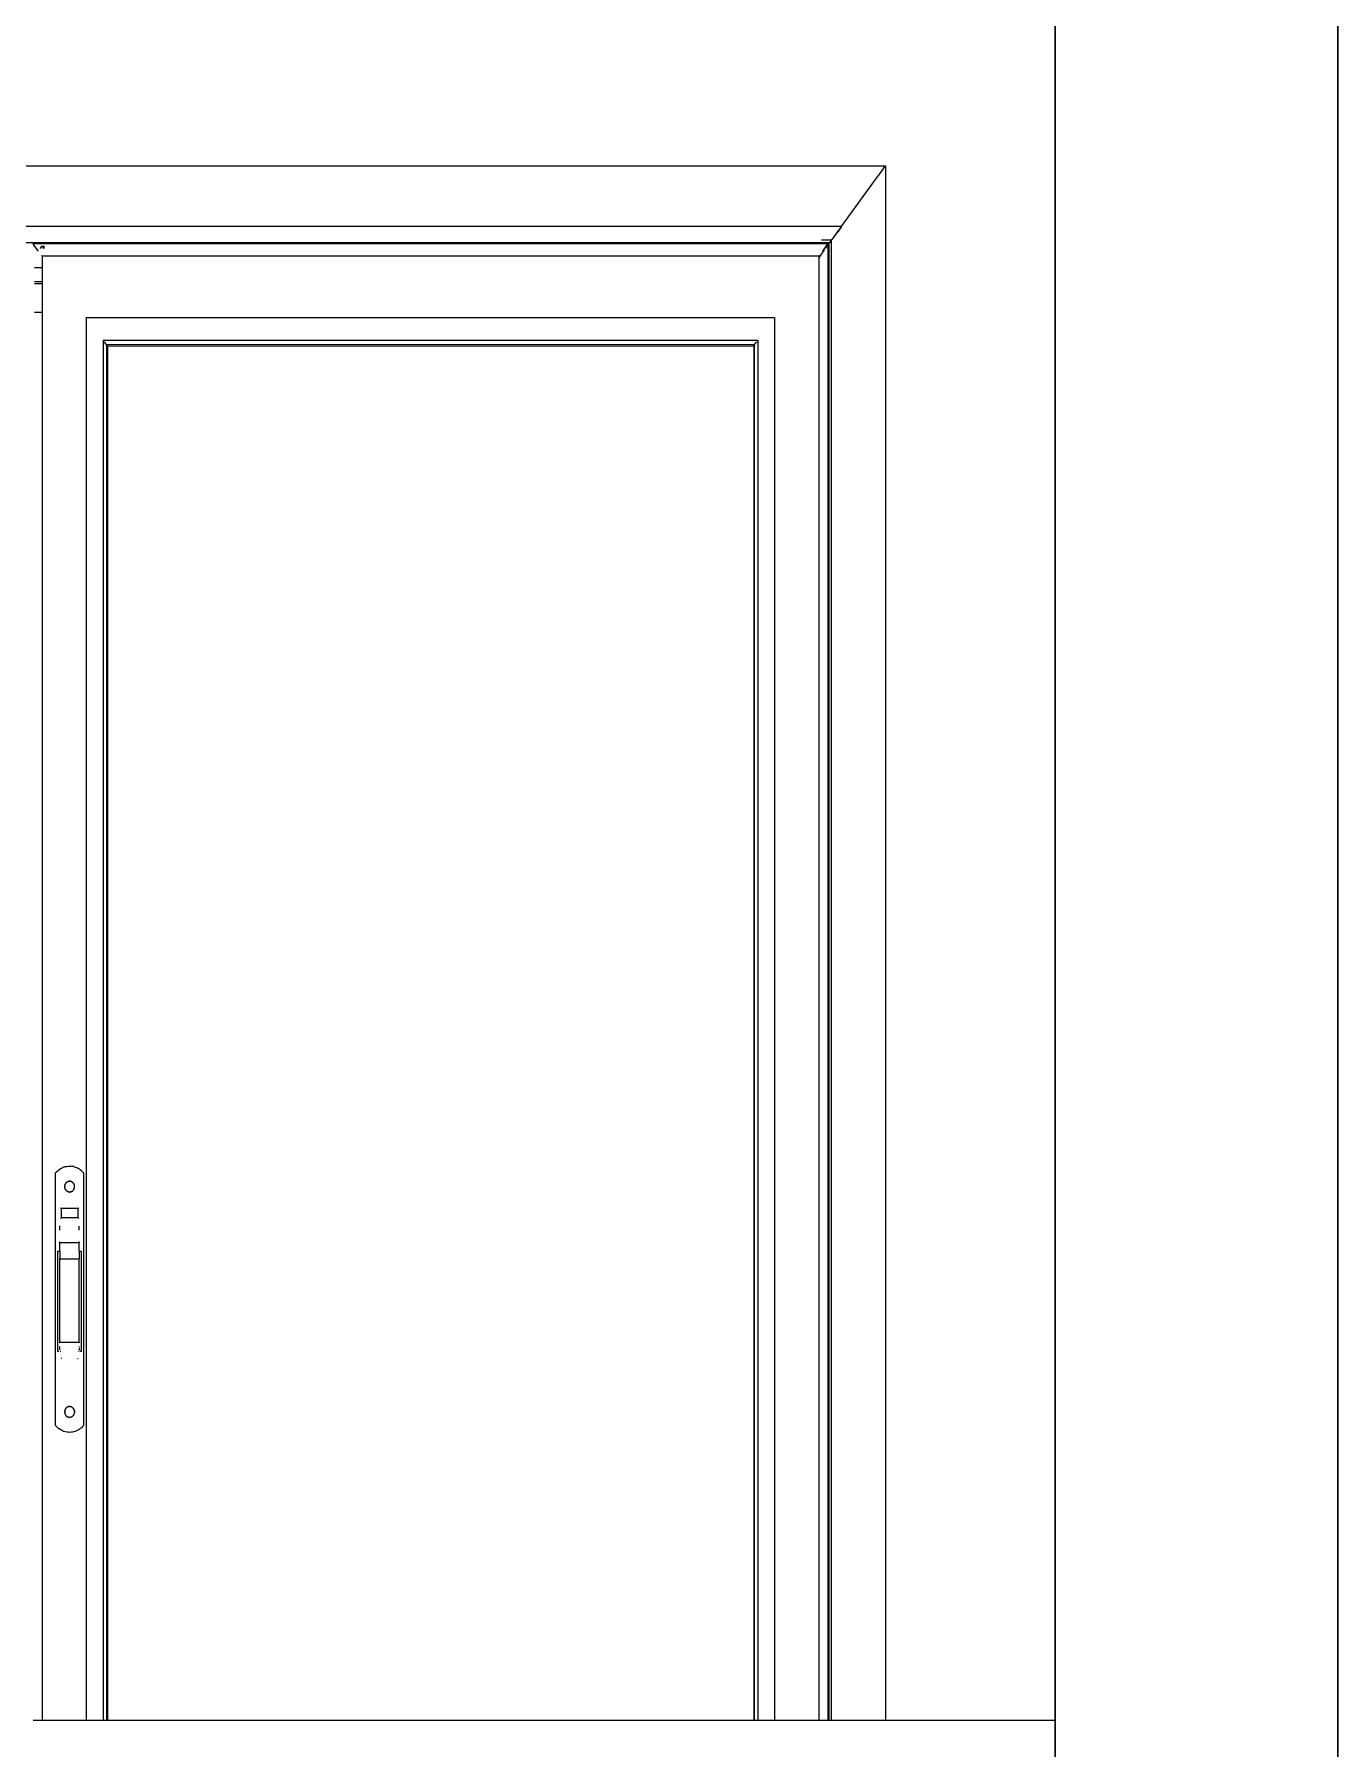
# Model space of a CAD drawing. Header units: inches. Extents: x 5914 to 162157, y -20538 to 282354.
# Drawn here: x 153858.9 to 153903.1, y -20133.2 to -20075.2 of the extents above; entities that cross this region are included whole.
import ezdxf

# ---------------------------------------------------------------- set-up
doc = ezdxf.new("R2010")
doc.units = ezdxf.units.IN
doc.header["$MEASUREMENT"] = 0
doc.layers.add('DOOR-WIN RA', color=3, linetype='Continuous', lineweight=20)
doc.layers.add('ELE1 RA', color=1, linetype='Continuous', lineweight=30)

# ---------------------------------------------------------------- blocks, each defined once
blk = doc.blocks.new('SKBVVL')
at = {"layer": 'DOOR-WIN RA'}
for p, q in [((154032.748, -15697.259), (153972.775, -15697.257)), ((154032.527, -15697.561), (154032.636, -15697.412)), ((154032.636, -15697.412), (154032.645, -15697.4)), ((154032.645, -15697.4), (154032.735, -15697.276)), ((154032.736, -15697.275), (154032.735, -15697.276)), ((154032.736, -15697.275), (154032.741, -15697.269)), ((154032.741, -15697.269), (154032.744, -15697.265)), ((154032.747, -15697.26), (154032.744, -15697.264)), ((154032.744, -15697.265), (154032.744, -15697.264)), ((154032.747, -15697.26), (154032.748, -15697.259)), ((154032.748, -15697.259), (154032.749, -15697.257)), ((154032.76, -15697.257), (154032.749, -15697.257)), ((154032.76, -15752.257), (154032.76, -15697.257)), ((154031.179, -15699.41), (154032.496, -15697.604)), ((154032.496, -15697.604), (154032.502, -15697.596)), ((154032.502, -15697.596), (154032.521, -15697.57)), ((154032.521, -15697.57), (154032.524, -15697.566)), ((154032.524, -15697.565), (154032.526, -15697.562)), ((154032.524, -15697.566), (154032.524, -15697.565)), ((154032.526, -15697.562), (154032.527, -15697.561)), ((154031.173, -15699.4), (153974.351, -15699.4)), ((154030.836, -15699.897), (154031.065, -15699.586)), ((154030.851, -15699.86), (154030.852, -15699.858)), ((154030.852, -15699.858), (154030.854, -15699.856)), ((154030.854, -15699.856), (154030.855, -15699.853)), ((154030.855, -15699.853), (154030.857, -15699.852)), ((154030.857, -15699.852), (154030.859, -15699.848)), ((154030.859, -15699.848), (154030.864, -15699.842)), ((154030.866, -15699.839), (154030.864, -15699.842)), ((154030.87, -15699.834), (154030.866, -15699.839)), ((154030.871, -15699.832), (154030.87, -15699.834)), ((154030.872, -15699.831), (154030.871, -15699.832)), ((154030.875, -15699.827), (154030.872, -15699.831)), ((154030.876, -15699.826), (154030.875, -15699.827)), ((154030.877, -15699.824), (154030.876, -15699.826)), ((154030.877, -15699.824), (154030.879, -15699.822)), ((154030.879, -15699.822), (154030.88, -15699.82)), ((154030.88, -15699.82), (154030.881, -15699.819)), ((154030.881, -15699.819), (154030.882, -15699.817)), ((154030.882, -15699.817), (154030.885, -15699.813)), ((154030.885, -15699.813), (154030.886, -15699.811)), ((154030.922, -15699.762), (154030.886, -15699.811)), ((154030.922, -15699.762), (154030.924, -15699.759)), ((154030.924, -15699.759), (154030.927, -15699.756)), ((154030.927, -15699.756), (154030.935, -15699.744)), ((154030.935, -15699.744), (154030.943, -15699.733)), ((154030.943, -15699.733), (154030.947, -15699.728)), ((154030.947, -15699.728), (154030.952, -15699.721)), ((154030.952, -15699.721), (154030.955, -15699.716)), ((154030.955, -15699.716), (154030.958, -15699.713)), ((154030.958, -15699.713), (154030.959, -15699.712)), ((154030.959, -15699.712), (154030.96, -15699.71)), ((154030.963, -15699.705), (154030.96, -15699.71)), ((154030.965, -15699.704), (154030.963, -15699.705)), ((154030.965, -15699.704), (154030.971, -15699.696)), ((154030.972, -15699.694), (154030.971, -15699.696)), ((154030.973, -15699.692), (154030.972, -15699.694)), ((154030.978, -15699.685), (154030.973, -15699.692)), ((154030.984, -15699.677), (154030.978, -15699.685)), ((154031.046, -15699.592), (154030.984, -15699.677)), ((154031.046, -15699.592), (154031.047, -15699.591)), ((154031.047, -15699.591), (154031.048, -15699.59)), ((154031.048, -15699.59), (154031.049, -15699.589)), ((154031.049, -15699.587), (154031.051, -15699.586)), ((154031.049, -15699.589), (154031.049, -15699.587)), ((154031.051, -15699.585), (154031.054, -15699.581)), ((154031.051, -15699.586), (154031.051, -15699.585)), ((154031.052, -15699.565), (154031.064, -15699.562)), ((154031.054, -15699.581), (154031.056, -15699.579)), ((154031.056, -15699.578), (154031.058, -15699.576)), ((154031.056, -15699.579), (154031.056, -15699.578)), ((154031.058, -15699.576), (154031.06, -15699.573)), ((154031.06, -15699.573), (154031.061, -15699.572)), ((154031.061, -15699.572), (154031.071, -15699.558)), ((154031.071, -15699.558), (154031.064, -15699.562)), ((154031.065, -15699.586), (154031.066, -15699.584)), ((154031.183, -15699.423), (154031.066, -15699.584)), ((154031.071, -15699.558), (154031.067, -15699.568)), ((154031.067, -15699.572), (154031.067, -15699.568)), ((154031.072, -15699.556), (154031.071, -15699.558)), ((154031.074, -15699.554), (154031.072, -15699.556)), ((154031.074, -15699.554), (154031.076, -15699.551)), ((154031.076, -15699.551), (154031.077, -15699.549)), ((154031.077, -15699.549), (154031.082, -15699.543)), ((154031.082, -15699.543), (154031.091, -15699.53)), ((154031.097, -15699.522), (154031.091, -15699.53)), ((154031.104, -15699.513), (154031.097, -15699.522)), ((154031.104, -15699.513), (154031.108, -15699.507)), ((154031.108, -15699.507), (154031.115, -15699.498)), ((154031.115, -15699.498), (154031.129, -15699.478)), ((154031.159, -15699.438), (154031.129, -15699.478)), ((154031.167, -15699.426), (154031.159, -15699.438)), ((154031.167, -15699.426), (154031.17, -15699.422)), ((154031.17, -15699.422), (154031.173, -15699.418)), ((154031.173, -15699.4), (154031.181, -15699.402)), ((154031.175, -15699.415), (154031.173, -15699.418)), ((154031.175, -15699.415), (154031.178, -15699.411)), ((154031.178, -15699.411), (154031.179, -15699.41)), ((154031.179, -15699.41), (154031.181, -15699.402)), ((154031.184, -15699.407), (154031.179, -15699.41)), ((154031.186, -15699.419), (154031.183, -15699.423)), ((154031.184, -15699.407), (154031.186, -15699.419)), ((153974.758, -15699.957), (154030.766, -15699.957)), ((154002.557, -15699.975), (154002.967, -15699.975)), ((154030.718, -15700.014), (154002.586, -15700.015)), ((154002.769, -15700.266), (154002.586, -15700.015)), ((154002.893, -15700.076), (154002.82, -15700.177)), ((154002.902, -15700.448), (154002.878, -15700.416)), ((154030.401, -15700.448), (154002.902, -15700.448)), ((154002.902, -15700.448), (154002.902, -15700.859)), ((154002.938, -15700.177), (154002.938, -15700.076)), ((154002.967, -15699.975), (154002.948, -15700.001)), ((154002.967, -15699.975), (154002.967, -15700.001)), ((154002.967, -15699.975), (154030.746, -15699.975)), ((154002.967, -15700.076), (154002.967, -15700.177)), ((154030.585, -15700.224), (154030.401, -15700.476)), ((154030.425, -15700.416), (154030.401, -15700.448)), ((154030.401, -15700.476), (154030.401, -15700.448)), ((154030.821, -15699.88), (154030.489, -15699.88)), ((154030.535, -15700.266), (154030.718, -15700.014)), ((154030.718, -15700.042), (154030.627, -15700.167)), ((154030.746, -15699.975), (154030.718, -15700.014)), ((154030.718, -15700.042), (154030.746, -15700.003)), ((154030.718, -15700.014), (154030.718, -15700.042)), ((154030.718, -15700.042), (154030.718, -15752.257)), ((154030.746, -15699.975), (154030.746, -15700.003)), ((154030.746, -15700.003), (154030.752, -15699.995)), ((154030.746, -15700.003), (154030.746, -15752.257)), ((154030.752, -15699.995), (154030.755, -15699.991)), ((154030.755, -15699.991), (154030.76, -15699.984)), ((154030.762, -15699.982), (154030.76, -15699.984)), ((154030.763, -15699.981), (154030.762, -15699.982)), ((154030.764, -15699.979), (154030.763, -15699.981)), ((154030.764, -15699.979), (154030.777, -15699.961)), ((154030.766, -15699.957), (154030.778, -15699.955)), ((154030.777, -15699.961), (154030.787, -15699.948)), ((154030.778, -15699.955), (154030.787, -15699.948)), ((154030.781, -15699.96), (154030.779, -15699.976)), ((154030.782, -15699.972), (154030.779, -15699.976)), ((154030.781, -15699.96), (154030.787, -15699.948)), ((154030.791, -15699.961), (154030.782, -15699.972)), ((154030.787, -15699.947), (154030.788, -15699.946)), ((154030.787, -15699.948), (154030.787, -15699.947)), ((154030.788, -15699.946), (154030.792, -15699.941)), ((154030.791, -15699.961), (154030.836, -15699.901)), ((154030.796, -15699.935), (154030.792, -15699.94)), ((154030.792, -15699.94), (154030.792, -15699.941)), ((154030.799, -15699.931), (154030.796, -15699.935)), ((154030.799, -15699.931), (154030.806, -15699.921)), ((154030.807, -15699.92), (154030.806, -15699.921)), ((154030.812, -15699.913), (154030.807, -15699.92)), ((154030.813, -15699.911), (154030.812, -15699.913)), ((154030.814, -15699.91), (154030.813, -15699.911)), ((154030.816, -15699.907), (154030.814, -15699.91)), ((154030.817, -15699.906), (154030.816, -15699.907)), ((154030.82, -15699.902), (154030.817, -15699.906)), ((154030.822, -15699.899), (154030.82, -15699.902)), ((154030.821, -15699.88), (154030.834, -15699.877)), ((154030.832, -15699.885), (154030.822, -15699.899)), ((154030.834, -15699.882), (154030.832, -15699.885)), ((154030.834, -15699.877), (154030.842, -15699.871)), ((154030.842, -15699.871), (154030.834, -15699.882)), ((154030.836, -15699.897), (154030.838, -15699.883)), ((154030.836, -15699.901), (154030.836, -15699.897)), ((154030.836, -15699.901), (154030.836, -15752.257)), ((154030.838, -15699.883), (154030.842, -15699.871)), ((154030.842, -15699.871), (154030.844, -15699.869)), ((154030.845, -15699.867), (154030.844, -15699.869)), ((154030.847, -15699.865), (154030.845, -15699.867)), ((154030.848, -15699.864), (154030.847, -15699.865)), ((154030.849, -15699.862), (154030.848, -15699.864)), ((154030.849, -15699.862), (154030.85, -15699.861)), ((154030.85, -15699.861), (154030.851, -15699.86)), ((154002.902, -15700.859), (154002.632, -15700.859)), ((154002.902, -15700.859), (154002.902, -15701.354)), ((154030.401, -15752.257), (154030.401, -15700.476)), ((154002.902, -15701.354), (154002.632, -15701.354)), ((154002.632, -15701.416), (154002.902, -15701.416)), ((154002.902, -15701.354), (154002.902, -15701.416)), ((154002.902, -15701.416), (154002.902, -15702.438)), ((154002.902, -15702.438), (154002.632, -15702.438)), ((154002.902, -15702.438), (154002.902, -15752.257)), ((154004.472, -15752.257), (154004.472, -15702.601)), ((154004.479, -15702.61), (154028.825, -15702.61)), ((154004.479, -15752.257), (154004.479, -15702.61)), ((154028.825, -15702.61), (154028.825, -15752.257)), ((154005.064, -15703.413), (154028.239, -15703.413)), ((154005.064, -15703.413), (154005.064, -15752.257)), ((154005.184, -15703.577), (154005.108, -15703.473)), ((154028.12, -15703.576), (154028.196, -15703.473)), ((154028.239, -15703.413), (154028.239, -15752.257)), ((154028.12, -15703.576), (154005.184, -15703.577)), ((154005.184, -15703.577), (154005.184, -15752.257)), ((154005.212, -15703.616), (154005.184, -15703.577)), ((154005.212, -15703.616), (154028.091, -15703.616)), ((154005.212, -15703.616), (154005.212, -15752.257)), ((154028.12, -15703.576), (154028.091, -15703.616)), ((154028.091, -15703.616), (154028.091, -15752.257)), ((154028.12, -15752.257), (154028.12, -15703.576)), ((154003.381, -15732.884), (154003.417, -15732.843)), ((154003.381, -15741.821), (154003.381, -15732.884)), ((154003.417, -15732.843), (154003.456, -15732.806)), ((154003.456, -15732.806), (154003.496, -15732.773)), ((154003.496, -15732.773), (154003.539, -15732.743)), ((154003.539, -15732.743), (154003.583, -15732.717)), ((154003.583, -15732.717), (154003.629, -15732.694)), ((154003.676, -15732.676), (154003.629, -15732.694)), ((154003.676, -15732.676), (154003.724, -15732.661)), ((154003.724, -15732.661), (154003.774, -15732.651)), ((154003.757, -15733.226), (154003.759, -15733.224)), ((154003.762, -15733.221), (154003.759, -15733.224)), ((154003.764, -15733.219), (154003.762, -15733.221)), ((154003.767, -15733.217), (154003.764, -15733.219)), ((154003.771, -15733.213), (154003.767, -15733.217)), ((154003.771, -15733.213), (154003.774, -15733.211)), ((154003.774, -15732.651), (154003.824, -15732.644)), ((154003.774, -15733.211), (154003.779, -15733.207)), ((154003.779, -15733.207), (154003.781, -15733.205)), ((154003.784, -15733.203), (154003.781, -15733.205)), ((154003.784, -15733.203), (154003.786, -15733.202)), ((154003.786, -15733.202), (154003.788, -15733.2)), ((154003.786, -15733.202), (154003.787, -15733.201)), ((154003.787, -15733.201), (154003.788, -15733.2)), ((154003.79, -15733.199), (154003.788, -15733.2)), ((154003.79, -15733.199), (154003.796, -15733.196)), ((154003.796, -15733.196), (154003.797, -15733.194)), ((154003.797, -15733.194), (154003.801, -15733.192)), ((154003.803, -15733.191), (154003.801, -15733.192)), ((154003.801, -15733.192), (154003.802, -15733.192)), ((154003.803, -15733.191), (154003.802, -15733.192)), ((154003.803, -15733.191), (154003.805, -15733.19)), ((154003.805, -15733.19), (154003.808, -15733.189)), ((154003.808, -15733.189), (154003.81, -15733.188)), ((154003.813, -15733.187), (154003.81, -15733.188)), ((154003.813, -15733.187), (154003.816, -15733.185)), ((154003.819, -15733.184), (154003.816, -15733.185)), ((154003.819, -15733.184), (154003.822, -15733.183)), ((154003.825, -15733.182), (154003.822, -15733.183)), ((154003.824, -15732.644), (154003.875, -15732.642)), ((154003.828, -15733.181), (154003.825, -15733.182)), ((154003.828, -15733.181), (154003.831, -15733.18)), ((154003.831, -15733.18), (154003.834, -15733.179)), ((154003.834, -15733.179), (154003.837, -15733.178)), ((154003.84, -15733.178), (154003.837, -15733.178)), ((154003.84, -15733.178), (154003.846, -15733.176)), ((154003.847, -15733.176), (154003.846, -15733.176)), ((154003.849, -15733.176), (154003.847, -15733.176)), ((154003.852, -15733.175), (154003.849, -15733.176)), ((154003.852, -15733.175), (154003.858, -15733.175)), ((154003.858, -15733.175), (154003.861, -15733.174)), ((154003.864, -15733.174), (154003.861, -15733.174)), ((154003.867, -15733.174), (154003.864, -15733.174)), ((154003.867, -15733.174), (154003.87, -15733.174)), ((154003.873, -15733.174), (154003.87, -15733.174)), ((154003.873, -15733.174), (154003.875, -15733.174)), ((154003.875, -15732.642), (154003.925, -15732.644)), ((154003.875, -15733.174), (154003.876, -15733.174)), ((154003.876, -15733.174), (154003.879, -15733.174)), ((154003.885, -15733.174), (154003.879, -15733.174)), ((154003.888, -15733.174), (154003.885, -15733.174)), ((154003.894, -15733.175), (154003.888, -15733.174)), ((154003.894, -15733.175), (154003.9, -15733.176)), ((154003.9, -15733.176), (154003.906, -15733.177)), ((154003.909, -15733.178), (154003.906, -15733.177)), ((154003.909, -15733.178), (154003.912, -15733.178)), ((154003.912, -15733.178), (154003.915, -15733.179)), ((154003.918, -15733.18), (154003.915, -15733.179)), ((154003.92, -15733.181), (154003.918, -15733.18)), ((154003.924, -15733.182), (154003.92, -15733.181)), ((154003.926, -15733.183), (154003.924, -15733.182)), ((154003.976, -15732.651), (154003.925, -15732.644)), ((154003.929, -15733.184), (154003.926, -15733.183)), ((154003.929, -15733.184), (154003.932, -15733.185)), ((154003.935, -15733.186), (154003.932, -15733.185)), ((154003.94, -15733.188), (154003.935, -15733.186)), ((154003.946, -15733.191), (154003.94, -15733.188)), ((154003.946, -15733.191), (154003.947, -15733.192)), ((154003.947, -15733.192), (154003.948, -15733.193)), ((154003.948, -15733.193), (154003.95, -15733.193)), ((154003.95, -15733.193), (154003.951, -15733.194)), ((154003.951, -15733.194), (154003.954, -15733.196)), ((154003.954, -15733.196), (154003.957, -15733.197)), ((154003.957, -15733.197), (154003.959, -15733.199)), ((154003.964, -15733.202), (154003.959, -15733.199)), ((154003.966, -15733.203), (154003.964, -15733.202)), ((154003.967, -15733.204), (154003.966, -15733.203)), ((154003.967, -15733.204), (154003.968, -15733.205)), ((154003.968, -15733.205), (154003.969, -15733.206)), ((154003.969, -15733.206), (154003.972, -15733.208)), ((154003.977, -15733.212), (154003.972, -15733.208)), ((154004.025, -15732.661), (154003.976, -15732.651)), ((154003.977, -15733.212), (154003.979, -15733.214)), ((154003.979, -15733.214), (154003.984, -15733.218)), ((154003.984, -15733.218), (154003.986, -15733.22)), ((154003.986, -15733.22), (154003.987, -15733.221)), ((154003.987, -15733.221), (154003.989, -15733.222)), ((154003.989, -15733.222), (154003.991, -15733.225)), ((154004.025, -15732.661), (154004.073, -15732.676)), ((154004.073, -15732.676), (154004.12, -15732.694)), ((154004.12, -15732.694), (154004.166, -15732.717)), ((154004.211, -15732.743), (154004.166, -15732.717)), ((154004.211, -15732.743), (154004.253, -15732.773)), ((154004.293, -15732.806), (154004.253, -15732.773)), ((154004.293, -15732.806), (154004.332, -15732.843)), ((154004.368, -15732.884), (154004.332, -15732.843)), ((154004.368, -15732.884), (154004.368, -15741.821)), ((154003.704, -15733.348), (154003.703, -15733.355)), ((154003.703, -15733.358), (154003.703, -15733.355)), ((154003.703, -15733.362), (154003.703, -15733.358)), ((154003.703, -15733.365), (154003.703, -15733.362)), ((154003.703, -15733.365), (154003.703, -15733.367)), ((154003.703, -15733.367), (154003.703, -15733.369)), ((154003.705, -15733.395), (154003.703, -15733.369)), ((154003.705, -15733.342), (154003.704, -15733.345)), ((154003.704, -15733.345), (154003.704, -15733.348)), ((154003.705, -15733.338), (154003.706, -15733.335)), ((154003.705, -15733.342), (154003.705, -15733.338)), ((154003.705, -15733.395), (154003.706, -15733.399)), ((154003.706, -15733.332), (154003.707, -15733.325)), ((154003.706, -15733.332), (154003.706, -15733.335)), ((154003.706, -15733.399), (154003.706, -15733.403)), ((154003.706, -15733.403), (154003.707, -15733.406)), ((154003.707, -15733.325), (154003.708, -15733.322)), ((154003.707, -15733.409), (154003.707, -15733.406)), ((154003.709, -15733.416), (154003.707, -15733.409)), ((154003.708, -15733.322), (154003.709, -15733.318)), ((154003.71, -15733.311), (154003.709, -15733.315)), ((154003.709, -15733.315), (154003.709, -15733.318)), ((154003.709, -15733.416), (154003.709, -15733.419)), ((154003.709, -15733.419), (154003.71, -15733.423)), ((154003.71, -15733.311), (154003.711, -15733.309)), ((154003.71, -15733.423), (154003.718, -15733.445)), ((154003.712, -15733.306), (154003.711, -15733.309)), ((154003.713, -15733.302), (154003.712, -15733.305)), ((154003.712, -15733.305), (154003.712, -15733.306)), ((154003.713, -15733.302), (154003.714, -15733.299)), ((154003.714, -15733.299), (154003.715, -15733.296)), ((154003.716, -15733.293), (154003.715, -15733.296)), ((154003.716, -15733.293), (154003.719, -15733.287)), ((154003.719, -15733.447), (154003.718, -15733.445)), ((154003.719, -15733.285), (154003.72, -15733.284)), ((154003.719, -15733.287), (154003.719, -15733.285)), ((154003.72, -15733.449), (154003.719, -15733.447)), ((154003.719, -15733.447), (154003.719, -15733.448)), ((154003.72, -15733.449), (154003.719, -15733.448)), ((154003.72, -15733.284), (154003.721, -15733.281)), ((154003.72, -15733.449), (154003.721, -15733.452)), ((154003.723, -15733.278), (154003.721, -15733.281)), ((154003.722, -15733.454), (154003.721, -15733.452)), ((154003.723, -15733.456), (154003.722, -15733.454)), ((154003.725, -15733.272), (154003.723, -15733.278)), ((154003.724, -15733.458), (154003.723, -15733.456)), ((154003.726, -15733.462), (154003.724, -15733.458)), ((154003.729, -15733.266), (154003.725, -15733.272)), ((154003.726, -15733.462), (154003.727, -15733.464)), ((154003.728, -15733.467), (154003.727, -15733.464)), ((154003.729, -15733.469), (154003.728, -15733.467)), ((154003.731, -15733.262), (154003.729, -15733.266)), ((154003.729, -15733.469), (154003.731, -15733.472)), ((154003.732, -15733.26), (154003.731, -15733.262)), ((154003.732, -15733.475), (154003.731, -15733.472)), ((154003.733, -15733.257), (154003.732, -15733.26)), ((154003.734, -15733.477), (154003.732, -15733.475)), ((154003.735, -15733.254), (154003.733, -15733.257)), ((154003.734, -15733.477), (154003.736, -15733.48)), ((154003.735, -15733.254), (154003.737, -15733.252)), ((154003.738, -15733.483), (154003.736, -15733.48)), ((154003.737, -15733.252), (154003.741, -15733.246)), ((154003.74, -15733.486), (154003.738, -15733.483)), ((154003.74, -15733.486), (154003.742, -15733.489)), ((154003.743, -15733.244), (154003.741, -15733.246)), ((154003.742, -15733.489), (154003.744, -15733.491)), ((154003.743, -15733.244), (154003.745, -15733.241)), ((154003.745, -15733.494), (154003.744, -15733.491)), ((154003.747, -15733.238), (154003.745, -15733.24)), ((154003.745, -15733.24), (154003.745, -15733.241)), ((154003.747, -15733.496), (154003.745, -15733.494)), ((154003.749, -15733.236), (154003.747, -15733.238)), ((154003.748, -15733.497), (154003.747, -15733.496)), ((154003.748, -15733.497), (154003.752, -15733.502)), ((154003.749, -15733.236), (154003.751, -15733.233)), ((154003.751, -15733.233), (154003.753, -15733.231)), ((154003.752, -15733.502), (154003.754, -15733.504)), ((154003.753, -15733.231), (154003.755, -15733.228)), ((154003.754, -15733.504), (154003.756, -15733.507)), ((154003.757, -15733.226), (154003.755, -15733.228)), ((154003.758, -15733.509), (154003.756, -15733.507)), ((154003.76, -15733.511), (154003.758, -15733.509)), ((154003.762, -15733.513), (154003.76, -15733.511)), ((154003.763, -15733.513), (154003.762, -15733.513)), ((154003.763, -15733.513), (154003.77, -15733.52)), ((154003.775, -15733.524), (154003.77, -15733.52)), ((154003.777, -15733.526), (154003.775, -15733.524)), ((154003.777, -15733.526), (154003.779, -15733.527)), ((154003.779, -15733.527), (154003.781, -15733.529)), ((154003.781, -15733.529), (154003.782, -15733.53)), ((154003.787, -15733.533), (154003.782, -15733.53)), ((154003.793, -15733.537), (154003.787, -15733.533)), ((154003.795, -15733.538), (154003.793, -15733.537)), ((154003.798, -15733.539), (154003.795, -15733.538)), ((154003.802, -15733.542), (154003.798, -15733.539)), ((154003.803, -15733.543), (154003.802, -15733.542)), ((154003.809, -15733.545), (154003.803, -15733.543)), ((154003.809, -15733.545), (154003.812, -15733.547)), ((154003.815, -15733.548), (154003.812, -15733.547)), ((154003.817, -15733.549), (154003.815, -15733.548)), ((154003.817, -15733.549), (154003.822, -15733.551)), ((154003.822, -15733.551), (154003.823, -15733.551)), ((154003.825, -15733.552), (154003.823, -15733.551)), ((154003.829, -15733.553), (154003.825, -15733.552)), ((154003.832, -15733.554), (154003.829, -15733.553)), ((154003.835, -15733.555), (154003.832, -15733.554)), ((154003.835, -15733.555), (154003.84, -15733.556)), ((154003.843, -15733.557), (154003.84, -15733.556)), ((154003.846, -15733.557), (154003.843, -15733.557)), ((154003.846, -15733.557), (154003.849, -15733.558)), ((154003.852, -15733.558), (154003.849, -15733.558)), ((154003.852, -15733.558), (154003.855, -15733.559)), ((154003.855, -15733.559), (154003.861, -15733.559)), ((154003.867, -15733.56), (154003.861, -15733.559)), ((154003.873, -15733.56), (154003.867, -15733.56)), ((154003.875, -15733.56), (154003.873, -15733.56)), ((154003.876, -15733.56), (154003.875, -15733.56)), ((154003.876, -15733.56), (154003.882, -15733.56)), ((154003.891, -15733.559), (154003.882, -15733.56)), ((154003.891, -15733.559), (154003.894, -15733.559)), ((154003.897, -15733.558), (154003.894, -15733.559)), ((154003.9, -15733.558), (154003.897, -15733.558)), ((154003.902, -15733.558), (154003.9, -15733.558)), ((154003.903, -15733.557), (154003.902, -15733.558)), ((154003.903, -15733.557), (154003.906, -15733.557)), ((154003.909, -15733.556), (154003.906, -15733.557)), ((154003.909, -15733.556), (154003.912, -15733.555)), ((154003.912, -15733.555), (154003.915, -15733.554)), ((154003.924, -15733.552), (154003.915, -15733.554)), ((154003.924, -15733.552), (154003.927, -15733.551)), ((154003.933, -15733.548), (154003.927, -15733.551)), ((154003.933, -15733.548), (154003.936, -15733.547)), ((154003.936, -15733.547), (154003.942, -15733.545)), ((154003.942, -15733.545), (154003.947, -15733.542)), ((154003.947, -15733.542), (154003.954, -15733.538)), ((154003.954, -15733.538), (154003.959, -15733.535)), ((154003.959, -15733.535), (154003.963, -15733.532)), ((154003.963, -15733.532), (154003.965, -15733.531)), ((154003.965, -15733.531), (154003.968, -15733.529)), ((154003.968, -15733.529), (154003.97, -15733.527)), ((154003.97, -15733.527), (154003.973, -15733.525)), ((154003.978, -15733.521), (154003.973, -15733.525)), ((154003.98, -15733.519), (154003.978, -15733.521)), ((154003.983, -15733.517), (154003.98, -15733.519)), ((154003.983, -15733.517), (154003.985, -15733.515)), ((154003.987, -15733.513), (154003.985, -15733.515)), ((154003.988, -15733.511), (154003.987, -15733.513)), ((154003.99, -15733.51), (154003.988, -15733.511)), ((154003.99, -15733.51), (154003.992, -15733.508)), ((154003.991, -15733.225), (154003.993, -15733.227)), ((154003.994, -15733.505), (154003.992, -15733.508)), ((154003.993, -15733.227), (154003.995, -15733.23)), ((154003.999, -15733.5), (154003.994, -15733.505)), ((154003.995, -15733.23), (154003.997, -15733.232)), ((154003.997, -15733.232), (154004.004, -15733.24)), ((154003.999, -15733.5), (154004.003, -15733.495)), ((154004.003, -15733.495), (154004.004, -15733.494)), ((154004.006, -15733.242), (154004.004, -15733.24)), ((154004.004, -15733.494), (154004.005, -15733.493)), ((154004.009, -15733.487), (154004.005, -15733.493)), ((154004.008, -15733.245), (154004.006, -15733.242)), ((154004.008, -15733.245), (154004.01, -15733.248)), ((154004.009, -15733.487), (154004.01, -15733.485)), ((154004.01, -15733.248), (154004.012, -15733.251)), ((154004.01, -15733.485), (154004.012, -15733.482)), ((154004.012, -15733.251), (154004.015, -15733.256)), ((154004.012, -15733.482), (154004.014, -15733.479)), ((154004.016, -15733.476), (154004.014, -15733.479)), ((154004.017, -15733.259), (154004.015, -15733.256)), ((154004.017, -15733.474), (154004.016, -15733.476)), ((154004.017, -15733.259), (154004.019, -15733.262)), ((154004.019, -15733.472), (154004.017, -15733.474)), ((154004.02, -15733.264), (154004.019, -15733.262)), ((154004.02, -15733.47), (154004.019, -15733.472)), ((154004.02, -15733.265), (154004.02, -15733.264)), ((154004.02, -15733.265), (154004.021, -15733.267)), ((154004.021, -15733.468), (154004.02, -15733.47)), ((154004.021, -15733.267), (154004.023, -15733.269)), ((154004.021, -15733.468), (154004.022, -15733.465)), ((154004.022, -15733.465), (154004.025, -15733.459)), ((154004.024, -15733.271), (154004.023, -15733.269)), ((154004.024, -15733.271), (154004.025, -15733.274)), ((154004.025, -15733.274), (154004.026, -15733.276)), ((154004.025, -15733.459), (154004.027, -15733.456)), ((154004.026, -15733.276), (154004.027, -15733.278)), ((154004.03, -15733.284), (154004.027, -15733.278)), ((154004.027, -15733.456), (154004.029, -15733.452)), ((154004.029, -15733.45), (154004.03, -15733.448)), ((154004.029, -15733.452), (154004.029, -15733.45)), ((154004.03, -15733.285), (154004.03, -15733.284)), ((154004.031, -15733.288), (154004.03, -15733.285)), ((154004.03, -15733.448), (154004.031, -15733.447)), ((154004.032, -15733.289), (154004.031, -15733.288)), ((154004.032, -15733.444), (154004.031, -15733.447)), ((154004.033, -15733.291), (154004.032, -15733.289)), ((154004.032, -15733.444), (154004.033, -15733.441)), ((154004.033, -15733.291), (154004.034, -15733.294)), ((154004.034, -15733.438), (154004.033, -15733.441)), ((154004.034, -15733.294), (154004.035, -15733.297)), ((154004.035, -15733.435), (154004.034, -15733.438)), ((154004.035, -15733.297), (154004.036, -15733.301)), ((154004.035, -15733.435), (154004.036, -15733.431)), ((154004.037, -15733.304), (154004.036, -15733.301)), ((154004.038, -15733.425), (154004.036, -15733.431)), ((154004.038, -15733.307), (154004.037, -15733.304)), ((154004.038, -15733.309), (154004.038, -15733.307)), ((154004.039, -15733.311), (154004.038, -15733.309)), ((154004.039, -15733.423), (154004.038, -15733.425)), ((154004.039, -15733.311), (154004.04, -15733.314)), ((154004.039, -15733.423), (154004.044, -15733.395)), ((154004.04, -15733.314), (154004.04, -15733.318)), ((154004.04, -15733.318), (154004.041, -15733.321)), ((154004.041, -15733.321), (154004.042, -15733.324)), ((154004.042, -15733.324), (154004.043, -15733.328)), ((154004.043, -15733.331), (154004.043, -15733.328)), ((154004.043, -15733.331), (154004.044, -15733.334)), ((154004.044, -15733.337), (154004.044, -15733.334)), ((154004.044, -15733.338), (154004.044, -15733.337)), ((154004.044, -15733.34), (154004.044, -15733.338)), ((154004.045, -15733.341), (154004.044, -15733.34)), ((154004.044, -15733.395), (154004.046, -15733.367)), ((154004.045, -15733.345), (154004.045, -15733.341)), ((154004.046, -15733.352), (154004.045, -15733.345)), ((154004.046, -15733.352), (154004.046, -15733.355)), ((154004.046, -15733.355), (154004.046, -15733.358)), ((154004.046, -15733.362), (154004.046, -15733.358)), ((154004.046, -15733.365), (154004.046, -15733.362)), ((154004.046, -15733.367), (154004.046, -15733.365)), ((154003.553, -15734.116), (154003.574, -15734.14)), ((154003.574, -15734.14), (154003.574, -15734.478)), ((154004.175, -15734.14), (154003.574, -15734.14)), ((154004.196, -15734.116), (154004.175, -15734.14)), ((154004.175, -15734.478), (154004.175, -15734.14)), ((154003.531, -15734.913), (154003.531, -15734.768)), ((154003.539, -15734.768), (154003.531, -15734.768)), ((154003.574, -15734.478), (154003.553, -15734.502)), ((154004.175, -15734.478), (154003.574, -15734.478)), ((154004.196, -15734.502), (154004.175, -15734.478)), ((154004.218, -15734.768), (154004.21, -15734.768)), ((154004.218, -15734.913), (154004.218, -15734.768)), ((154003.51, -15735.323), (154003.531, -15735.348)), ((154003.531, -15735.348), (154003.531, -15735.323)), ((154003.531, -15735.348), (154004.218, -15735.348)), ((154003.531, -15735.656), (154003.531, -15735.348)), ((154004.218, -15735.348), (154004.218, -15735.323)), ((154004.218, -15735.348), (154004.239, -15735.323)), ((154004.218, -15735.656), (154004.218, -15735.348)), ((154003.453, -15739.208), (154003.453, -15735.656)), ((154003.453, -15735.656), (154003.531, -15735.656)), ((154003.531, -15735.656), (154003.531, -15735.927)), ((154003.531, -15735.927), (154004.218, -15735.927)), ((154003.531, -15738.874), (154003.531, -15735.927)), ((154004.218, -15735.656), (154004.288, -15735.656)), ((154004.218, -15735.656), (154004.218, -15735.927)), ((154004.218, -15738.874), (154004.218, -15735.927)), ((154004.288, -15735.656), (154004.288, -15739.208)), ((154003.499, -15739.208), (154003.453, -15739.208)), ((154003.531, -15738.874), (154003.51, -15738.899)), ((154003.531, -15738.874), (154004.218, -15738.874)), ((154003.531, -15738.899), (154003.531, -15738.874)), ((154003.531, -15739.052), (154003.531, -15739.031)), ((154003.531, -15739.094), (154003.531, -15739.065)), ((154003.531, -15739.141), (154003.531, -15739.109)), ((154003.541, -15739.208), (154003.537, -15739.208)), ((154003.55, -15739.208), (154003.544, -15739.208)), ((154003.56, -15739.208), (154003.553, -15739.208)), ((154004.196, -15739.208), (154004.189, -15739.208)), ((154004.208, -15739.208), (154004.202, -15739.208)), ((154004.213, -15739.208), (154004.21, -15739.208)), ((154004.218, -15738.874), (154004.239, -15738.899)), ((154004.218, -15738.874), (154004.218, -15738.898)), ((154004.218, -15739.031), (154004.218, -15739.052)), ((154004.218, -15739.079), (154004.218, -15739.109)), ((154004.218, -15739.125), (154004.218, -15739.154)), ((154004.288, -15739.208), (154004.251, -15739.208)), ((154003.566, -15739.454), (154003.559, -15739.454)), ((154003.582, -15739.454), (154003.571, -15739.454)), ((154003.6, -15739.454), (154003.588, -15739.454)), ((154004.149, -15739.454), (154004.162, -15739.454)), ((154004.173, -15739.454), (154004.183, -15739.454)), ((154004.187, -15739.454), (154004.193, -15739.454)), ((154003.704, -15741.319), (154003.703, -15741.326)), ((154003.703, -15741.333), (154003.703, -15741.326)), ((154003.703, -15741.333), (154003.703, -15741.336)), ((154003.703, -15741.336), (154003.703, -15741.338)), ((154003.703, -15741.338), (154003.703, -15741.34)), ((154003.703, -15741.343), (154003.703, -15741.34)), ((154003.703, -15741.343), (154003.703, -15741.346)), ((154003.703, -15741.346), (154003.703, -15741.35)), ((154003.704, -15741.356), (154003.703, -15741.35)), ((154003.704, -15741.316), (154003.705, -15741.31)), ((154003.704, -15741.319), (154003.704, -15741.316)), ((154003.704, -15741.36), (154003.704, -15741.356)), ((154003.704, -15741.36), (154003.704, -15741.363)), ((154003.704, -15741.363), (154003.705, -15741.367)), ((154003.706, -15741.306), (154003.705, -15741.31)), ((154003.705, -15741.367), (154003.71, -15741.394)), ((154003.706, -15741.306), (154003.707, -15741.299)), ((154003.707, -15741.299), (154003.708, -15741.296)), ((154003.708, -15741.293), (154003.709, -15741.289)), ((154003.708, -15741.296), (154003.708, -15741.293)), ((154003.709, -15741.289), (154003.71, -15741.286)), ((154003.712, -15741.279), (154003.71, -15741.282)), ((154003.71, -15741.282), (154003.71, -15741.286)), ((154003.711, -15741.396), (154003.71, -15741.394)), ((154003.711, -15741.396), (154003.712, -15741.402)), ((154003.713, -15741.276), (154003.712, -15741.279)), ((154003.713, -15741.406), (154003.712, -15741.402)), ((154003.713, -15741.276), (154003.715, -15741.27)), ((154003.713, -15741.406), (154003.714, -15741.409)), ((154003.714, -15741.409), (154003.716, -15741.412)), ((154003.715, -15741.27), (154003.716, -15741.266)), ((154003.716, -15741.266), (154003.718, -15741.26)), ((154003.717, -15741.415), (154003.716, -15741.412)), ((154003.718, -15741.418), (154003.717, -15741.415)), ((154003.719, -15741.257), (154003.718, -15741.26)), ((154003.719, -15741.42), (154003.718, -15741.418)), ((154003.721, -15741.254), (154003.719, -15741.257)), ((154003.731, -15741.443), (154003.719, -15741.42)), ((154003.725, -15741.244), (154003.721, -15741.254)), ((154003.729, -15741.238), (154003.725, -15741.244)), ((154003.73, -15741.236), (154003.729, -15741.238)), ((154003.732, -15741.233), (154003.73, -15741.236)), ((154003.731, -15741.443), (154003.733, -15741.448)), ((154003.732, -15741.233), (154003.733, -15741.231)), ((154003.733, -15741.231), (154003.734, -15741.229)), ((154003.733, -15741.448), (154003.734, -15741.451)), ((154003.736, -15741.227), (154003.734, -15741.229)), ((154003.736, -15741.454), (154003.734, -15741.451)), ((154003.736, -15741.227), (154003.737, -15741.225)), ((154003.738, -15741.457), (154003.736, -15741.454)), ((154003.737, -15741.225), (154003.738, -15741.223)), ((154003.738, -15741.223), (154003.74, -15741.221)), ((154003.74, -15741.459), (154003.738, -15741.457)), ((154003.741, -15741.219), (154003.74, -15741.221)), ((154003.74, -15741.459), (154003.742, -15741.462)), ((154003.742, -15741.217), (154003.741, -15741.219)), ((154003.744, -15741.215), (154003.742, -15741.217)), ((154003.744, -15741.465), (154003.742, -15741.462)), ((154003.744, -15741.215), (154003.745, -15741.213)), ((154003.745, -15741.465), (154003.744, -15741.465)), ((154003.745, -15741.213), (154003.746, -15741.211)), ((154003.746, -15741.211), (154003.745, -15741.211)), ((154003.745, -15741.213), (154003.745, -15741.211)), ((154003.745, -15741.465), (154003.746, -15741.467)), ((154003.746, -15741.211), (154003.748, -15741.209)), ((154003.746, -15741.467), (154003.748, -15741.47)), ((154003.75, -15741.207), (154003.748, -15741.209)), ((154003.752, -15741.475), (154003.748, -15741.47)), ((154003.752, -15741.205), (154003.75, -15741.207)), ((154003.752, -15741.205), (154003.754, -15741.202)), ((154003.754, -15741.478), (154003.752, -15741.475)), ((154003.754, -15741.202), (154003.757, -15741.2)), ((154003.754, -15741.478), (154003.759, -15741.482)), ((154003.757, -15741.2), (154003.759, -15741.197)), ((154003.761, -15741.195), (154003.759, -15741.197)), ((154003.759, -15741.482), (154003.76, -15741.484)), ((154003.762, -15741.484), (154003.76, -15741.484)), ((154003.761, -15741.195), (154003.762, -15741.192)), ((154003.762, -15741.192), (154003.766, -15741.19)), ((154003.764, -15741.487), (154003.762, -15741.484)), ((154003.766, -15741.489), (154003.764, -15741.487)), ((154003.766, -15741.19), (154003.768, -15741.188)), ((154003.766, -15741.489), (154003.767, -15741.49)), ((154003.769, -15741.492), (154003.767, -15741.49)), ((154003.768, -15741.188), (154003.771, -15741.186)), ((154003.771, -15741.493), (154003.769, -15741.492)), ((154003.771, -15741.186), (154003.773, -15741.184)), ((154003.771, -15741.493), (154003.772, -15741.495)), ((154003.772, -15741.495), (154003.774, -15741.496)), ((154003.773, -15741.184), (154003.776, -15741.182)), ((154003.774, -15741.496), (154003.776, -15741.498)), ((154003.781, -15741.178), (154003.776, -15741.182)), ((154003.776, -15741.498), (154003.778, -15741.499)), ((154003.778, -15741.499), (154003.781, -15741.5)), ((154003.783, -15741.176), (154003.781, -15741.176)), ((154003.781, -15741.176), (154003.781, -15741.178)), ((154003.781, -15741.5), (154003.782, -15741.502)), ((154003.782, -15741.502), (154003.787, -15741.506)), ((154003.783, -15741.176), (154003.789, -15741.173)), ((154003.787, -15741.506), (154003.79, -15741.508)), ((154003.789, -15741.173), (154003.791, -15741.171)), ((154003.793, -15741.509), (154003.79, -15741.508)), ((154003.791, -15741.171), (154003.794, -15741.169)), ((154003.798, -15741.513), (154003.793, -15741.509)), ((154003.797, -15741.168), (154003.794, -15741.169)), ((154003.797, -15741.168), (154003.799, -15741.166)), ((154003.798, -15741.513), (154003.801, -15741.514)), ((154003.799, -15741.166), (154003.802, -15741.165)), ((154003.801, -15741.514), (154003.807, -15741.517)), ((154003.801, -15741.514), (154003.802, -15741.514)), ((154003.805, -15741.163), (154003.802, -15741.163)), ((154003.802, -15741.165), (154003.802, -15741.163)), ((154003.807, -15741.517), (154003.802, -15741.514)), ((154003.808, -15741.162), (154003.805, -15741.163)), ((154003.81, -15741.518), (154003.807, -15741.517)), ((154003.808, -15741.162), (154003.813, -15741.159)), ((154003.812, -15741.52), (154003.81, -15741.518)), ((154003.815, -15741.521), (154003.812, -15741.52)), ((154003.819, -15741.157), (154003.813, -15741.159)), ((154003.818, -15741.522), (154003.815, -15741.521)), ((154003.821, -15741.523), (154003.818, -15741.522)), ((154003.819, -15741.157), (154003.822, -15741.156)), ((154003.824, -15741.524), (154003.821, -15741.523)), ((154003.825, -15741.153), (154003.822, -15741.156)), ((154003.824, -15741.524), (154003.825, -15741.523)), ((154003.83, -15741.526), (154003.824, -15741.524)), ((154003.827, -15741.154), (154003.825, -15741.153)), ((154003.825, -15741.523), (154003.83, -15741.526)), ((154003.83, -15741.153), (154003.827, -15741.154)), ((154003.836, -15741.152), (154003.83, -15741.153)), ((154003.833, -15741.527), (154003.83, -15741.526)), ((154003.836, -15741.528), (154003.833, -15741.527)), ((154003.836, -15741.152), (154003.839, -15741.151)), ((154003.836, -15741.528), (154003.842, -15741.529)), ((154003.839, -15741.151), (154003.842, -15741.15)), ((154003.845, -15741.15), (154003.842, -15741.15)), ((154003.845, -15741.53), (154003.842, -15741.529)), ((154003.849, -15741.147), (154003.845, -15741.15)), ((154003.848, -15741.53), (154003.845, -15741.53)), ((154003.848, -15741.53), (154003.849, -15741.529)), ((154003.851, -15741.149), (154003.849, -15741.147)), ((154003.849, -15741.529), (154003.85, -15741.531)), ((154003.85, -15741.531), (154003.856, -15741.532)), ((154003.854, -15741.148), (154003.851, -15741.149)), ((154003.857, -15741.148), (154003.854, -15741.148)), ((154003.862, -15741.532), (154003.856, -15741.532)), ((154003.857, -15741.148), (154003.863, -15741.147)), ((154003.862, -15741.532), (154003.865, -15741.533)), ((154003.869, -15741.147), (154003.863, -15741.147)), ((154003.865, -15741.533), (154003.871, -15741.533)), ((154003.872, -15741.147), (154003.869, -15741.147)), ((154003.871, -15741.533), (154003.875, -15741.531)), ((154003.871, -15741.533), (154003.875, -15741.533)), ((154003.872, -15741.147), (154003.875, -15741.145)), ((154003.872, -15741.147), (154003.875, -15741.147)), ((154003.875, -15741.145), (154003.878, -15741.147)), ((154003.875, -15741.147), (154003.878, -15741.147)), ((154003.875, -15741.531), (154003.9, -15741.529)), ((154003.881, -15741.147), (154003.878, -15741.147)), ((154003.884, -15741.147), (154003.881, -15741.147)), ((154003.884, -15741.147), (154003.887, -15741.147)), ((154003.887, -15741.147), (154003.89, -15741.147)), ((154003.893, -15741.148), (154003.89, -15741.147)), ((154003.896, -15741.148), (154003.893, -15741.148)), ((154003.899, -15741.149), (154003.896, -15741.148)), ((154003.899, -15741.149), (154003.9, -15741.147)), ((154003.9, -15741.147), (154003.902, -15741.149)), ((154003.9, -15741.529), (154003.901, -15741.53)), ((154003.9, -15741.531), (154003.901, -15741.53)), ((154003.901, -15741.53), (154003.904, -15741.53)), ((154003.905, -15741.15), (154003.902, -15741.149)), ((154003.904, -15741.53), (154003.907, -15741.529)), ((154003.913, -15741.152), (154003.905, -15741.15)), ((154003.91, -15741.529), (154003.907, -15741.529)), ((154003.916, -15741.527), (154003.91, -15741.529)), ((154003.916, -15741.152), (154003.913, -15741.152)), ((154003.916, -15741.152), (154003.922, -15741.154)), ((154003.919, -15741.526), (154003.916, -15741.527)), ((154003.922, -15741.525), (154003.919, -15741.526)), ((154003.924, -15741.153), (154003.922, -15741.154)), ((154003.924, -15741.523), (154003.922, -15741.525)), ((154003.925, -15741.524), (154003.922, -15741.525)), ((154003.924, -15741.153), (154003.928, -15741.156)), ((154003.93, -15741.522), (154003.924, -15741.523)), ((154003.925, -15741.524), (154003.93, -15741.522)), ((154003.928, -15741.156), (154003.934, -15741.159)), ((154003.933, -15741.521), (154003.93, -15741.522)), ((154003.939, -15741.519), (154003.933, -15741.521)), ((154003.94, -15741.161), (154003.934, -15741.159)), ((154003.942, -15741.518), (154003.939, -15741.519)), ((154003.94, -15741.161), (154003.942, -15741.162)), ((154003.942, -15741.162), (154003.945, -15741.164)), ((154003.947, -15741.514), (154003.942, -15741.518)), ((154003.947, -15741.515), (154003.942, -15741.518)), ((154003.947, -15741.163), (154003.945, -15741.164)), ((154003.948, -15741.165), (154003.947, -15741.163)), ((154003.947, -15741.515), (154003.95, -15741.513)), ((154003.947, -15741.514), (154003.95, -15741.513)), ((154003.948, -15741.165), (154003.951, -15741.167)), ((154003.95, -15741.513), (154003.953, -15741.512)), ((154003.951, -15741.167), (154003.956, -15741.17)), ((154003.955, -15741.51), (154003.953, -15741.512)), ((154003.961, -15741.507), (154003.955, -15741.51)), ((154003.959, -15741.172), (154003.956, -15741.17)), ((154003.959, -15741.172), (154003.964, -15741.175)), ((154003.963, -15741.505), (154003.961, -15741.507)), ((154003.963, -15741.505), (154003.966, -15741.503)), ((154003.968, -15741.176), (154003.964, -15741.175)), ((154003.966, -15741.503), (154003.968, -15741.5)), ((154003.969, -15741.179), (154003.968, -15741.176)), ((154003.968, -15741.5), (154003.971, -15741.5)), ((154003.969, -15741.179), (154003.971, -15741.18)), ((154003.975, -15741.183), (154003.971, -15741.18)), ((154003.978, -15741.493), (154003.971, -15741.5)), ((154003.977, -15741.185), (154003.975, -15741.183)), ((154003.977, -15741.185), (154003.978, -15741.186)), ((154003.978, -15741.186), (154003.982, -15741.189)), ((154003.978, -15741.493), (154003.981, -15741.491)), ((154003.981, -15741.491), (154003.983, -15741.489)), ((154003.985, -15741.192), (154003.982, -15741.189)), ((154003.983, -15741.489), (154003.986, -15741.487)), ((154003.987, -15741.192), (154003.985, -15741.192)), ((154003.986, -15741.487), (154003.987, -15741.484)), ((154003.989, -15741.196), (154003.987, -15741.192)), ((154003.987, -15741.484), (154003.99, -15741.482)), ((154003.989, -15741.196), (154003.99, -15741.197)), ((154003.99, -15741.197), (154003.992, -15741.2)), ((154003.99, -15741.482), (154003.995, -15741.477)), ((154003.995, -15741.202), (154003.992, -15741.2)), ((154003.999, -15741.207), (154003.995, -15741.202)), ((154003.997, -15741.475), (154003.995, -15741.477)), ((154004.001, -15741.47), (154003.997, -15741.475)), ((154004.003, -15741.212), (154003.999, -15741.207)), ((154004.004, -15741.211), (154003.999, -15741.207)), ((154004.001, -15741.47), (154004.003, -15741.468)), ((154004.005, -15741.215), (154004.003, -15741.212)), ((154004.004, -15741.465), (154004.003, -15741.467)), ((154004.003, -15741.468), (154004.004, -15741.466)), ((154004.003, -15741.467), (154004.003, -15741.468)), ((154004.005, -15741.215), (154004.004, -15741.211)), ((154004.006, -15741.464), (154004.004, -15741.466)), ((154004.006, -15741.464), (154004.004, -15741.465)), ((154004.007, -15741.217), (154004.005, -15741.215)), ((154004.006, -15741.464), (154004.01, -15741.459)), ((154004.009, -15741.22), (154004.007, -15741.217)), ((154004.011, -15741.223), (154004.009, -15741.22)), ((154004.01, -15741.459), (154004.011, -15741.457)), ((154004.013, -15741.226), (154004.011, -15741.223)), ((154004.012, -15741.455), (154004.011, -15741.457)), ((154004.012, -15741.455), (154004.013, -15741.453)), ((154004.013, -15741.226), (154004.015, -15741.229)), ((154004.015, -15741.451), (154004.013, -15741.453)), ((154004.015, -15741.229), (154004.016, -15741.231)), ((154004.016, -15741.449), (154004.015, -15741.451)), ((154004.018, -15741.234), (154004.016, -15741.231)), ((154004.019, -15741.233), (154004.016, -15741.231)), ((154004.017, -15741.446), (154004.016, -15741.449)), ((154004.017, -15741.446), (154004.019, -15741.443)), ((154004.018, -15741.234), (154004.019, -15741.233)), ((154004.018, -15741.234), (154004.02, -15741.237)), ((154004.021, -15741.441), (154004.019, -15741.443)), ((154004.02, -15741.237), (154004.021, -15741.24)), ((154004.023, -15741.243), (154004.021, -15741.24)), ((154004.022, -15741.438), (154004.021, -15741.441)), ((154004.024, -15741.435), (154004.022, -15741.438)), ((154004.024, -15741.246), (154004.023, -15741.243)), ((154004.024, -15741.246), (154004.026, -15741.249)), ((154004.027, -15741.429), (154004.024, -15741.435)), ((154004.026, -15741.249), (154004.027, -15741.252)), ((154004.029, -15741.255), (154004.027, -15741.252)), ((154004.027, -15741.429), (154004.028, -15741.426)), ((154004.028, -15741.426), (154004.029, -15741.423)), ((154004.03, -15741.257), (154004.029, -15741.255)), ((154004.03, -15741.42), (154004.029, -15741.423)), ((154004.03, -15741.258), (154004.03, -15741.257)), ((154004.031, -15741.261), (154004.03, -15741.258)), ((154004.03, -15741.42), (154004.039, -15741.394)), ((154004.035, -15741.271), (154004.031, -15741.261)), ((154004.035, -15741.271), (154004.036, -15741.274)), ((154004.036, -15741.274), (154004.037, -15741.277)), ((154004.038, -15741.28), (154004.037, -15741.277)), ((154004.039, -15741.282), (154004.038, -15741.28)), ((154004.039, -15741.287), (154004.039, -15741.282)), ((154004.04, -15741.29), (154004.039, -15741.287)), ((154004.039, -15741.394), (154004.044, -15741.367)), ((154004.04, -15741.29), (154004.041, -15741.293)), ((154004.042, -15741.296), (154004.041, -15741.293)), ((154004.042, -15741.296), (154004.043, -15741.303)), ((154004.043, -15741.303), (154004.043, -15741.306)), ((154004.043, -15741.306), (154004.044, -15741.31)), ((154004.044, -15741.313), (154004.044, -15741.31)), ((154004.045, -15741.32), (154004.044, -15741.313)), ((154004.045, -15741.364), (154004.044, -15741.367)), ((154004.045, -15741.32), (154004.046, -15741.326)), ((154004.046, -15741.353), (154004.045, -15741.36)), ((154004.045, -15741.364), (154004.045, -15741.36)), ((154004.046, -15741.326), (154004.046, -15741.333)), ((154004.046, -15741.333), (154004.046, -15741.337)), ((154004.046, -15741.337), (154004.046, -15741.338)), ((154004.046, -15741.338), (154004.046, -15741.34)), ((154004.046, -15741.343), (154004.046, -15741.34)), ((154004.046, -15741.343), (154004.046, -15741.347)), ((154004.046, -15741.347), (154004.046, -15741.353)), ((154003.381, -15741.821), (154003.417, -15741.862)), ((154003.456, -15741.899), (154003.417, -15741.862)), ((154003.456, -15741.899), (154003.496, -15741.932)), ((154003.539, -15741.962), (154003.496, -15741.932)), ((154003.583, -15741.988), (154003.539, -15741.962)), ((154003.629, -15742.011), (154003.583, -15741.988)), ((154003.676, -15742.029), (154003.629, -15742.011)), ((154003.724, -15742.044), (154003.676, -15742.029)), ((154003.774, -15742.054), (154003.724, -15742.044)), ((154003.824, -15742.061), (154003.774, -15742.054)), ((154003.875, -15742.063), (154003.824, -15742.061)), ((154003.925, -15742.061), (154003.875, -15742.063)), ((154003.976, -15742.054), (154003.925, -15742.061)), ((154004.025, -15742.044), (154003.976, -15742.054)), ((154004.073, -15742.029), (154004.025, -15742.044)), ((154004.12, -15742.011), (154004.073, -15742.029)), ((154004.166, -15741.988), (154004.12, -15742.011)), ((154004.211, -15741.962), (154004.166, -15741.988)), ((154004.253, -15741.932), (154004.211, -15741.962)), ((154004.293, -15741.899), (154004.253, -15741.932)), ((154004.332, -15741.862), (154004.293, -15741.899)), ((154004.368, -15741.821), (154004.332, -15741.862)), ((154002.902, -15752.257), (154002.586, -15752.257)), ((154004.472, -15752.257), (154002.902, -15752.257)), ((154004.479, -15752.257), (154004.472, -15752.257)), ((154005.064, -15752.257), (154004.479, -15752.257)), ((154005.184, -15752.257), (154005.064, -15752.257)), ((154005.212, -15752.257), (154005.184, -15752.257)), ((154028.091, -15752.257), (154005.212, -15752.257)), ((154028.12, -15752.257), (154028.091, -15752.257)), ((154028.239, -15752.257), (154028.12, -15752.257)), ((154028.825, -15752.257), (154028.239, -15752.257)), ((154030.401, -15752.257), (154028.825, -15752.257)), ((154030.718, -15752.257), (154030.401, -15752.257)), ((154030.746, -15752.257), (154030.718, -15752.257)), ((154030.836, -15752.257), (154030.746, -15752.257)), ((154032.76, -15752.257), (154030.836, -15752.257)), ((154038.76, -15752.257), (154032.76, -15752.257))]:
    blk.add_line(p, q, dxfattribs=at)
at = {"layer": 'ELE1 RA'}
for p, q in [((154048.76, -15789.257), (154048.76, -15552.257)), ((154038.76, -15679.257), (154038.76, -15752.257)), ((154038.76, -15754.257), (154038.76, -15752.257))]:
    blk.add_line(p, q, dxfattribs=at)

msp = doc.modelspace()

# ---------------------------------------------------------------- block references
at = {"xscale": 0.9568106312292479, "yscale": 0.9568106312292479, "zscale": 0.9568106312292479}
msp.add_blockref('SKBVVL', (6507.578, -5060.317), dxfattribs=at)

doc.saveas('drawing.dxf')
